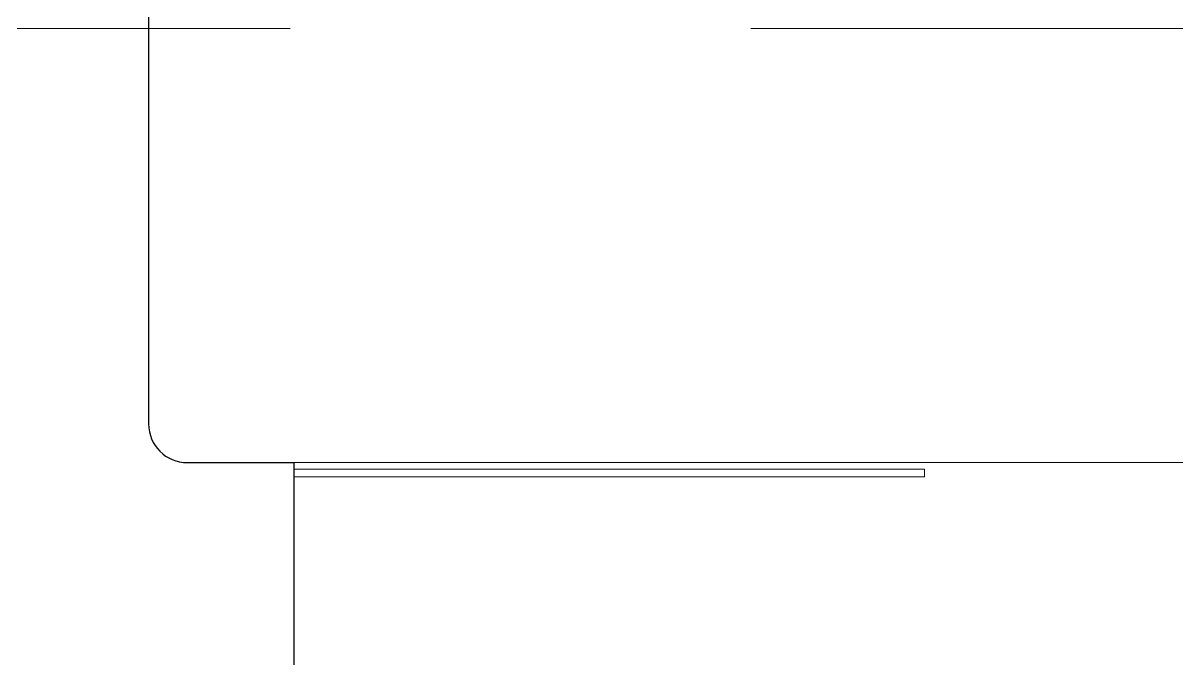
# Model space of a CAD drawing. Header units: metres. Extents: x -44 to 358, y -286 to 66.
# Drawn here: x 128.488 to 129.681, y -88.518 to -87.86 of the extents above; entities that cross this region are included whole.
import ezdxf

# ---------------------------------------------------------------- set-up
doc = ezdxf.new("R2010")
doc.units = ezdxf.units.M
doc.header["$LTSCALE"] = 0.3
doc.linetypes.add('HIDDEN2', pattern=[4.7625, 3.175, -1.5875])
for name, color, linetype, lineweight in [('A-WALL', 7, 'Continuous', 30), ('baños', 141, 'Continuous', 0), ('Columnas', 7, 'Continuous', 18)]:
    doc.layers.add(name, color=color, linetype=linetype, lineweight=lineweight)
doc.layers.add('Techos 1', color=7, linetype='HIDDEN2', lineweight=9, true_color=0x42391a)

# ---------------------------------------------------------------- blocks, each defined once
blk = doc.blocks.new('A$C6528a993')
at = {"layer": 'A-WALL'}
for p, q in [((22.25, 4.5101), (22.25, 3.491)), ((22.29, 3.451), (22.4, 3.451)), ((22.4, 3.451), (22.4, 0.9401))]:
    blk.add_line(p, q, dxfattribs=at)
blk.add_arc((22.29, 3.491), 0.04, 180, 270, dxfattribs=at)
at = {"layer": 'baños'}
blk.add_line((24.3, 3.451), (22.4, 3.451), dxfattribs=at)
blk.add_lwpolyline([(22.4, 3.4364), (23.0521, 3.4364), (23.0521, 3.4442), (22.4, 3.4442)], close=True, dxfattribs=at)
at = {"layer": 'Techos 1'}
blk.add_line((14.3, 3.9), (26.45, 3.9), dxfattribs=at)
at = {"layer": 'baños', "linetype": 'Continuous', "flags": 8}
for tag, p in [('MODELNUMBER', (17.4854, 20.4812, 0)), ('TRADENAME', (17.4854, 20.4811, 0)), ('MATERIAL', (17.4854, 20.4811, 0)), ('PRODUCT', (17.4854, 20.4811, 0)), ('MODELNUMBER', (18.6601, 20.4812, 0)), ('MATERIAL', (18.6601, 20.4811, 0)), ('PRODUCT', (18.6601, 20.4811, 0)), ('TRADENAME', (18.6601, 20.4811, 0))]:
    blk.add_attdef(tag, p, '', height=0.0000254, rotation=180.0001, dxfattribs=at)

msp = doc.modelspace()

# ---------------------------------------------------------------- block references
at = {"layer": 'Columnas', "ltscale": 0.2}
msp.add_blockref('A$C6528a993', (106.3680161, -91.7655702), dxfattribs=at)

doc.saveas('drawing.dxf')
